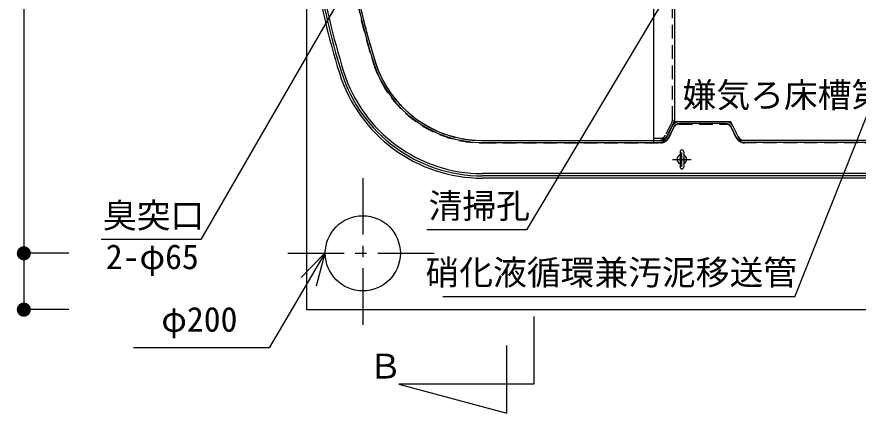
# Model space of a CAD drawing. Units: millimetres, scale not verified. Extents: x -24131 to 8910, y -6308 to 6308.
# Drawn here: x -6996 to -4755, y -650 to 405 of the extents above; entities that cross this region are included whole.
import ezdxf
from ezdxf.enums import TextEntityAlignment as Align

# ---------------------------------------------------------------- set-up
doc = ezdxf.new("R2010")
doc.units = ezdxf.units.MM
doc.header["$LTSCALE"] = 30
for name, pattern in [('CHAIN1', [8, 5, -1, 1, -1]), ('DASHED1', [1.8, 1.2, -0.6]), ('DOUBLE_CHAIN1', [8.8, 5, -1, 0.6, -0.6, 0.6, -1])]:
    doc.linetypes.add(name, pattern=pattern)
for name, color, linetype, lineweight in [('0-1_空気管', 3, 'Continuous', 25), ('0-B_機器', 2, 'Continuous', 25), ('0-C_文字', 3, 'Continuous', 25), ('0-D_08', 2, 'Continuous', 25), ('1-5_00クル-フ-6寸法', 132, 'Continuous', 25)]:
    doc.layers.add(name, color=color, linetype=linetype, lineweight=lineweight)
doc.styles.add('ＭＳ ゴシック', font='')
doc.styles.get('ＭＳ ゴシック').set_extended_font_data('MS Gothic')

msp = doc.modelspace()

# ---------------------------------------------------------------- linework, layer by layer
at = {"layer": '0-1_空気管'}
for p, q in [((-5299.26, 69.81), (-5299.26, 1581.41)), ((-5244.26, 1525.61), (-5244.26, 125.61)), ((-5266.94, 81.24), (-5246.37, 122.39)), ((-5249.79, 114.55), (-5263.73, 86.67)), ((-5245.31, 112.32), (-5259.26, 84.43)), ((-5106.62, 125.61), (-5231.9, 125.61)), ((-5106.62, 120.61), (-5231.9, 120.61)), ((-5079.26, 84.43), (-5093.2, 112.32)), ((-5074.79, 86.67), (-5088.73, 114.55)), ((-5755.17, 75.61), (-5281.62, 75.61)), ((-5755.17, 70.61), (-5281.62, 70.61)), ((-5299.42, 75.82), (-5281.26, 76.29)), ((-5299.42, 69.8), (-5284.31, 70.2)), ((-4701.62, 75.61), (-5056.9, 75.61)), ((-4701.62, 70.61), (-5056.9, 70.61)), ((-5229.26, 45.86), (-5229.26, 5.36)), ((-5219.26, 45.86), (-5219.26, 5.36)), ((-3986.26, -12.39), (-5755.17, -12.39)), ((-3986.26, -18.39), (-5755.17, -18.39)), ((-3986.26, -24.39), (-5755.17, -24.39)), ((-5618.33, -392.65), (-5618.33, -572.65)), ((-5690.33, -649.82), (-5690.33, -469.82))]:
    msp.add_line(p, q, dxfattribs=at)
at = {"layer": '0-1_空気管', "linetype": 'DASHED1'}
for p, q in [((-5249.26, 131.33), (-5249.26, 1519.89)), ((-5244.26, 320.19), (-5244.26, 125.61)), ((-5250.84, 124.62), (-5271.41, 83.48)), ((-5249.79, 114.55), (-5263.73, 86.67)), ((-5106.62, 125.61), (-5231.9, 125.61)), ((-5231.9, 119.61), (-5106.62, 119.61)), ((-5074.79, 86.67), (-5088.73, 114.55)), ((-5258.36, 83.98), (-5244.42, 111.87)), ((-5094.1, 111.87), (-5080.16, 83.98)), ((-5755.17, 75.61), (-5281.62, 75.61)), ((-5755.17, 69.61), (-5281.62, 69.61)), ((-5281.39, 81.29), (-5299.26, 80.82)), ((-5284.44, 75.19), (-5299.26, 74.81)), ((-4701.62, 75.61), (-5056.9, 75.61)), ((-4701.62, 69.61), (-5056.9, 69.61))]:
    msp.add_line(p, q, dxfattribs=at)
at = {"layer": '0-1_空気管', "linetype": 'DOUBLE_CHAIN1'}
for p, q in [((-5246.37, 122.39), (-5244.26, 126.61)), ((-5244.26, 131.33), (-5244.26, 126.61)), ((-5069.26, 75.61), (-5074.79, 86.67)), ((-5056.9, 75.61), (-5069.26, 75.61))]:
    msp.add_line(p, q, dxfattribs=at)
at = {"layer": '0-1_空気管', "linetype": 'CHAIN1'}
for p, q in [((-5249.26, 25.61), (-5199.26, 25.61)), ((-5224.26, 6.46), (-5224.26, 43.45))]:
    msp.add_line(p, q, dxfattribs=at)
at = {"layer": '0-1_空気管', "linetype": 'DOUBLE_CHAIN1'}
for points in [[(-5231.9, 125.61), (-5244.26, 125.61), (-5249.79, 114.55)], [(-5088.73, 114.55), (-5094.26, 125.61), (-5106.62, 125.61)]]:
    msp.add_lwpolyline(points, dxfattribs=at)
at = {"layer": '0-1_空気管'}
msp.add_lwpolyline([(-5618.33, -572.65), (-5978.33, -572.65), (-5690.33, -649.82)], dxfattribs=at)
for centre, radius, start, end in [((-4324.26, 825.61), 1900, 180, 197.458), ((-4324.26, 825.61), 1894, 180, 197.458), ((-4324.26, 825.61), 1888, 180, 197.458), ((-4324.26, 825.61), 1805, 180, 197.458), ((-4324.26, 825.61), 1800, 180, 197.458), ((-5755.17, 375.61), 305, 197.458, 270), ((-5755.17, 375.61), 300, 197.458, 270), ((-5755.17, 375.61), 400, 197.458, 270), ((-5755.17, 375.61), 394, 197.458, 270), ((-5755.17, 375.61), 388, 197.458, 270), ((-5231.9, 105.61), 20, 90, 153.435), ((-5264.26, 131.33), 20, 333.436, 0), ((-5231.9, 105.61), 15, 90, 153.435), ((-5106.62, 105.61), 20, 26.565, 90), ((-5106.62, 105.61), 15, 26.565, 90), ((-5284.83, 90.19), 20, 271.5, 333.436), ((-5281.62, 95.61), 25, 270, 333.435), ((-5281.78, 96.29), 20, 271.5, 333.436), ((-5056.9, 95.61), 25, 206.565, 270), ((-5056.9, 95.61), 20, 206.565, 270), ((-5224.26, 45.86), 5, 0, 180), ((-5224.26, 25.61), 12.75, 113.089, 246.911), ((-5224.26, 25.61), 6, 146.443, 213.557), ((-5224.26, 25.61), 12.75, 293.089, 66.911), ((-5224.26, 25.61), 6, 326.443, 33.557), ((-5224.26, 5.36), 5, 180, 0)]:
    msp.add_arc(centre, radius, start, end, dxfattribs=at)
at = {"layer": '0-1_空気管', "linetype": 'DASHED1'}
for centre, radius, start, end in [((-4324.26, 825.61), 1806, 180, 197.458), ((-4324.26, 825.61), 1800, 180, 197.458), ((-5755.17, 375.61), 306, 197.458, 270), ((-5755.17, 375.61), 300, 197.458, 270), ((-5264.26, 131.33), 15, 333.436, 0), ((-5231.9, 105.61), 20, 90, 153.435), ((-5231.9, 105.61), 14, 90, 153.435), ((-5106.62, 105.61), 20, 26.565, 90), ((-5106.62, 105.61), 14, 26.565, 90), ((-5284.83, 90.19), 15, 271.5, 333.436), ((-5281.62, 95.61), 20, 270, 333.435), ((-5281.62, 95.61), 26, 270, 333.435), ((-5281.78, 96.29), 15, 271.5, 333.436), ((-5056.9, 95.61), 26, 206.565, 270), ((-5056.9, 95.61), 20, 206.565, 270)]:
    msp.add_arc(centre, radius, start, end, dxfattribs=at)
at = {"layer": '0-B_機器'}
for p, q in [((-6224.26, 2025.61), (-6224.26, -374.39)), ((-6224.26, -374.39), (-3424.26, -374.39))]:
    msp.add_line(p, q, dxfattribs=at)
at = {"layer": '0-B_機器', "linetype": 'CHAIN1'}
for p, q in [((-6074.26, -24.39), (-6074.26, -424.39)), ((-6274.26, -224.39), (-5874.26, -224.39))]:
    msp.add_line(p, q, dxfattribs=at)
at = {"layer": '0-B_機器'}
msp.add_circle((-6074.26, -224.39), 100, dxfattribs=at)
at = {"layer": '0-C_文字'}
for p, q in [((-4923.33, -340.17), (-4471.83, 796.8)), ((-5201.1, 571.07), (-5637.97, -161.95)), ((-5637.97, -161.95), (-5903.97, -161.95)), ((-4923.33, -340.17), (-5861.33, -340.17))]:
    msp.add_line(p, q, dxfattribs=at)
msp.add_lwpolyline([(-6050.24, 600.78), (-6505.41, -187.59), (-6771.41, -187.59)], dxfattribs=at)
at = {"layer": '0-D_08', "color": 4}
for p, q in [((-6175.32, -224.39), (-6323.31, -476.4)), ((-6175.32, -224.39), (-6238.63, -288.37)), ((-6175.32, -224.39), (-6198.16, -311.45)), ((-6323.31, -476.4), (-6685, -476.4))]:
    msp.add_line(p, q, dxfattribs=at)
at = {"layer": '1-5_00クル-フ-6寸法', "color": 4}
for p, q in [((-6977.14, 1875.61), (-6977.14, -224.39)), ((-6857.14, -224.39), (-6977.14, -224.39)), ((-6857.14, -224.39), (-6977.14, -224.39)), ((-6977.14, -224.39), (-6977.14, -374.39)), ((-6857.14, -374.39), (-6977.14, -374.39))]:
    msp.add_line(p, q, dxfattribs=at)
at = {"layer": '1-5_00クル-フ-6寸法'}
for points in [[(-6977.14, -224.39), (-6995.85, -223.22), (-6995.56, -220.88)], [(-6977.14, -224.39), (-6995.85, -223.22), (-6995.56, -220.88)], [(-6977.14, -224.39), (-6995.85, -225.57), (-6995.85, -223.22)], [(-6977.14, -224.39), (-6995.85, -225.57), (-6995.85, -223.22)], [(-6977.14, -224.39), (-6995.56, -220.88), (-6994.97, -218.6)], [(-6977.14, -224.39), (-6995.56, -220.88), (-6994.97, -218.6)], [(-6977.14, -224.39), (-6994.97, -218.6), (-6994.11, -216.41)], [(-6977.14, -224.39), (-6994.97, -218.6), (-6994.11, -216.41)], [(-6977.14, -224.39), (-6994.11, -216.41), (-6992.97, -214.35)], [(-6977.14, -224.39), (-6994.11, -216.41), (-6992.97, -214.35)], [(-6977.14, -224.39), (-6992.97, -214.35), (-6991.59, -212.44)], [(-6977.14, -224.39), (-6992.97, -214.35), (-6991.59, -212.44)], [(-6977.14, -224.39), (-6991.59, -212.44), (-6989.98, -210.73)], [(-6977.14, -224.39), (-6991.59, -212.44), (-6989.98, -210.73)], [(-6977.14, -224.39), (-6989.98, -210.73), (-6988.16, -209.23)], [(-6977.14, -224.39), (-6989.98, -210.73), (-6988.16, -209.23)], [(-6977.14, -224.39), (-6988.16, -209.23), (-6986.17, -207.96)], [(-6977.14, -224.39), (-6988.16, -209.23), (-6986.17, -207.96)], [(-6977.14, -224.39), (-6986.17, -207.96), (-6984.04, -206.96)], [(-6977.14, -224.39), (-6986.17, -207.96), (-6984.04, -206.96)], [(-6977.14, -224.39), (-6984.04, -206.96), (-6981.8, -206.23)], [(-6977.14, -224.39), (-6984.04, -206.96), (-6981.8, -206.23)], [(-6977.14, -224.39), (-6981.8, -206.23), (-6979.49, -205.79)], [(-6977.14, -224.39), (-6981.8, -206.23), (-6979.49, -205.79)], [(-6977.14, -224.39), (-6979.49, -205.79), (-6977.14, -205.64)], [(-6977.14, -224.39), (-6979.49, -205.79), (-6977.14, -205.64)], [(-6977.14, -224.39), (-6977.14, -205.64), (-6974.79, -205.79)], [(-6977.14, -224.39), (-6977.14, -205.64), (-6974.79, -205.79)], [(-6977.14, -224.39), (-6974.79, -205.79), (-6972.48, -206.23)], [(-6977.14, -224.39), (-6974.79, -205.79), (-6972.48, -206.23)], [(-6977.14, -224.39), (-6972.48, -206.23), (-6970.24, -206.96)], [(-6977.14, -224.39), (-6972.48, -206.23), (-6970.24, -206.96)], [(-6977.14, -224.39), (-6970.24, -206.96), (-6968.11, -207.96)], [(-6977.14, -224.39), (-6970.24, -206.96), (-6968.11, -207.96)], [(-6977.14, -224.39), (-6968.11, -207.96), (-6966.12, -209.23)], [(-6977.14, -224.39), (-6968.11, -207.96), (-6966.12, -209.23)], [(-6977.14, -224.39), (-6966.12, -209.23), (-6964.31, -210.73)], [(-6977.14, -224.39), (-6966.12, -209.23), (-6964.31, -210.73)], [(-6977.14, -224.39), (-6964.31, -210.73), (-6962.69, -212.44)], [(-6977.14, -224.39), (-6964.31, -210.73), (-6962.69, -212.44)], [(-6977.14, -224.39), (-6962.69, -212.44), (-6961.31, -214.35)], [(-6977.14, -224.39), (-6962.69, -212.44), (-6961.31, -214.35)], [(-6977.14, -224.39), (-6961.31, -214.35), (-6960.18, -216.41)], [(-6977.14, -224.39), (-6961.31, -214.35), (-6960.18, -216.41)], [(-6977.14, -224.39), (-6960.18, -216.41), (-6959.31, -218.6)], [(-6977.14, -224.39), (-6960.18, -216.41), (-6959.31, -218.6)], [(-6977.14, -224.39), (-6959.31, -218.6), (-6958.72, -220.88)], [(-6977.14, -224.39), (-6959.31, -218.6), (-6958.72, -220.88)], [(-6977.14, -224.39), (-6958.72, -220.88), (-6958.43, -223.22)], [(-6977.14, -224.39), (-6958.72, -220.88), (-6958.43, -223.22)], [(-6977.14, -224.39), (-6958.43, -223.22), (-6958.43, -225.57)], [(-6977.14, -224.39), (-6958.43, -223.22), (-6958.43, -225.57)], [(-6977.14, -224.39), (-6995.56, -227.91), (-6995.85, -225.57)], [(-6977.14, -224.39), (-6995.56, -227.91), (-6995.85, -225.57)], [(-6977.14, -224.39), (-6994.97, -230.19), (-6995.56, -227.91)], [(-6977.14, -224.39), (-6994.97, -230.19), (-6995.56, -227.91)], [(-6977.14, -224.39), (-6994.11, -232.38), (-6994.97, -230.19)], [(-6977.14, -224.39), (-6994.11, -232.38), (-6994.97, -230.19)], [(-6977.14, -224.39), (-6992.97, -234.44), (-6994.11, -232.38)], [(-6977.14, -224.39), (-6992.97, -234.44), (-6994.11, -232.38)], [(-6977.14, -224.39), (-6991.59, -236.35), (-6992.97, -234.44)], [(-6977.14, -224.39), (-6991.59, -236.35), (-6992.97, -234.44)], [(-6977.14, -224.39), (-6989.98, -238.06), (-6991.59, -236.35)], [(-6977.14, -224.39), (-6989.98, -238.06), (-6991.59, -236.35)], [(-6977.14, -224.39), (-6988.16, -239.56), (-6989.98, -238.06)], [(-6977.14, -224.39), (-6988.16, -239.56), (-6989.98, -238.06)], [(-6977.14, -224.39), (-6986.17, -240.83), (-6988.16, -239.56)], [(-6977.14, -224.39), (-6986.17, -240.83), (-6988.16, -239.56)], [(-6977.14, -224.39), (-6984.04, -241.83), (-6986.17, -240.83)], [(-6977.14, -224.39), (-6984.04, -241.83), (-6986.17, -240.83)], [(-6977.14, -224.39), (-6981.8, -242.56), (-6984.04, -241.83)], [(-6977.14, -224.39), (-6981.8, -242.56), (-6984.04, -241.83)], [(-6977.14, -224.39), (-6979.49, -243), (-6981.8, -242.56)], [(-6977.14, -224.39), (-6979.49, -243), (-6981.8, -242.56)], [(-6977.14, -224.39), (-6977.14, -243.14), (-6979.49, -243)], [(-6977.14, -224.39), (-6977.14, -243.14), (-6979.49, -243)], [(-6977.14, -224.39), (-6974.79, -243), (-6977.14, -243.14)], [(-6977.14, -224.39), (-6972.48, -242.56), (-6974.79, -243)], [(-6977.14, -224.39), (-6970.24, -241.83), (-6972.48, -242.56)], [(-6977.14, -224.39), (-6968.11, -240.83), (-6970.24, -241.83)], [(-6977.14, -224.39), (-6966.12, -239.56), (-6968.11, -240.83)], [(-6977.14, -224.39), (-6964.31, -238.06), (-6966.12, -239.56)], [(-6977.14, -224.39), (-6962.69, -236.35), (-6964.31, -238.06)], [(-6977.14, -224.39), (-6961.31, -234.44), (-6962.69, -236.35)], [(-6977.14, -224.39), (-6960.18, -232.38), (-6961.31, -234.44)], [(-6977.14, -224.39), (-6959.31, -230.19), (-6960.18, -232.38)], [(-6977.14, -224.39), (-6958.72, -227.91), (-6959.31, -230.19)], [(-6977.14, -224.39), (-6958.43, -225.57), (-6958.72, -227.91)], [(-6977.14, -224.39), (-6974.79, -243), (-6977.14, -243.14)], [(-6977.14, -224.39), (-6972.48, -242.56), (-6974.79, -243)], [(-6977.14, -224.39), (-6970.24, -241.83), (-6972.48, -242.56)], [(-6977.14, -224.39), (-6968.11, -240.83), (-6970.24, -241.83)], [(-6977.14, -224.39), (-6966.12, -239.56), (-6968.11, -240.83)], [(-6977.14, -224.39), (-6964.31, -238.06), (-6966.12, -239.56)], [(-6977.14, -224.39), (-6962.69, -236.35), (-6964.31, -238.06)], [(-6977.14, -224.39), (-6961.31, -234.44), (-6962.69, -236.35)], [(-6977.14, -224.39), (-6960.18, -232.38), (-6961.31, -234.44)], [(-6977.14, -224.39), (-6959.31, -230.19), (-6960.18, -232.38)], [(-6977.14, -224.39), (-6958.72, -227.91), (-6959.31, -230.19)], [(-6977.14, -224.39), (-6958.43, -225.57), (-6958.72, -227.91)], [(-6977.14, -374.39), (-6988.16, -359.22), (-6986.17, -357.96)], [(-6977.14, -374.39), (-6986.17, -357.96), (-6984.04, -356.96)], [(-6977.14, -374.39), (-6984.04, -356.96), (-6981.8, -356.23)], [(-6977.14, -374.39), (-6981.8, -356.23), (-6979.49, -355.79)], [(-6977.14, -374.39), (-6979.49, -355.79), (-6977.14, -355.64)], [(-6977.14, -374.39), (-6977.14, -355.64), (-6974.79, -355.79)], [(-6977.14, -374.39), (-6974.79, -355.79), (-6972.48, -356.23)], [(-6977.14, -374.39), (-6972.48, -356.23), (-6970.24, -356.96)], [(-6977.14, -374.39), (-6970.24, -356.96), (-6968.11, -357.96)], [(-6977.14, -374.39), (-6968.11, -357.96), (-6966.12, -359.22)], [(-6977.14, -374.39), (-6995.85, -373.21), (-6995.56, -370.88)], [(-6977.14, -374.39), (-6995.85, -375.57), (-6995.85, -373.21)], [(-6977.14, -374.39), (-6995.56, -377.91), (-6995.85, -375.57)], [(-6977.14, -374.39), (-6995.56, -370.88), (-6994.97, -368.6)], [(-6977.14, -374.39), (-6994.97, -380.19), (-6995.56, -377.91)], [(-6977.14, -374.39), (-6994.97, -368.6), (-6994.11, -366.41)], [(-6977.14, -374.39), (-6994.11, -382.38), (-6994.97, -380.19)], [(-6977.14, -374.39), (-6994.11, -366.41), (-6992.97, -364.35)], [(-6977.14, -374.39), (-6992.97, -384.44), (-6994.11, -382.38)], [(-6977.14, -374.39), (-6992.97, -364.35), (-6991.59, -362.44)], [(-6977.14, -374.39), (-6991.59, -386.34), (-6992.97, -384.44)], [(-6977.14, -374.39), (-6991.59, -362.44), (-6989.98, -360.72)], [(-6977.14, -374.39), (-6989.98, -388.06), (-6991.59, -386.34)], [(-6977.14, -374.39), (-6989.98, -360.72), (-6988.16, -359.22)], [(-6977.14, -374.39), (-6988.16, -389.56), (-6989.98, -388.06)], [(-6977.14, -374.39), (-6986.17, -390.82), (-6988.16, -389.56)], [(-6977.14, -374.39), (-6984.04, -391.83), (-6986.17, -390.82)], [(-6977.14, -374.39), (-6981.8, -392.55), (-6984.04, -391.83)], [(-6977.14, -374.39), (-6979.49, -392.99), (-6981.8, -392.55)], [(-6977.14, -374.39), (-6977.14, -393.14), (-6979.49, -392.99)], [(-6977.14, -374.39), (-6966.12, -359.22), (-6964.31, -360.72)], [(-6977.14, -374.39), (-6964.31, -360.72), (-6962.69, -362.44)], [(-6977.14, -374.39), (-6962.69, -362.44), (-6961.31, -364.35)], [(-6977.14, -374.39), (-6961.31, -364.35), (-6960.18, -366.41)], [(-6977.14, -374.39), (-6960.18, -366.41), (-6959.31, -368.6)], [(-6977.14, -374.39), (-6959.31, -368.6), (-6958.72, -370.88)], [(-6977.14, -374.39), (-6958.72, -370.88), (-6958.43, -373.21)], [(-6977.14, -374.39), (-6958.43, -373.21), (-6958.43, -375.57)], [(-6977.14, -374.39), (-6974.79, -392.99), (-6977.14, -393.14)], [(-6977.14, -374.39), (-6972.48, -392.55), (-6974.79, -392.99)], [(-6977.14, -374.39), (-6970.24, -391.83), (-6972.48, -392.55)], [(-6977.14, -374.39), (-6968.11, -390.82), (-6970.24, -391.83)], [(-6977.14, -374.39), (-6966.12, -389.56), (-6968.11, -390.82)], [(-6977.14, -374.39), (-6964.31, -388.06), (-6966.12, -389.56)], [(-6977.14, -374.39), (-6962.69, -386.34), (-6964.31, -388.06)], [(-6977.14, -374.39), (-6961.31, -384.44), (-6962.69, -386.34)], [(-6977.14, -374.39), (-6960.18, -382.38), (-6961.31, -384.44)], [(-6977.14, -374.39), (-6959.31, -380.19), (-6960.18, -382.38)], [(-6977.14, -374.39), (-6958.72, -377.91), (-6959.31, -380.19)], [(-6977.14, -374.39), (-6958.43, -375.57), (-6958.72, -377.91)]]:
    msp.add_solid(points, dxfattribs=at)

# ---------------------------------------------------------------- texts
at = {"layer": '0-1_空気管', "color": 4, "style": 'ＭＳ ゴシック'}
msp.add_text('Ｂ', height=65.98, dxfattribs=at).set_placement((-6059.34, -577.45), align=Align.BOTTOM_LEFT)
at = {"layer": '0-C_文字', "color": 4, "style": 'ＭＳ ゴシック'}
for s, p in [('嫌気ろ床槽第2室', (-5222.46, 144.15)), ('清掃孔', (-5898.97, -150.95)), ('臭突口', (-6766.41, -176.59)), ('2-φ65', (-6758.82, -286.39)), ('硝化液循環兼汚泥移送管', (-5907.27, -328.12))]:
    msp.add_text(s, height=65.98, dxfattribs=at).set_placement(p, align=Align.BOTTOM_LEFT)
at = {"layer": '0-D_08', "color": 4, "style": 'ＭＳ ゴシック'}
msp.add_text('φ200', height=65.98, dxfattribs=at).set_placement((-6611.07, -452.78), align=Align.BOTTOM_LEFT)

doc.saveas('drawing.dxf')
